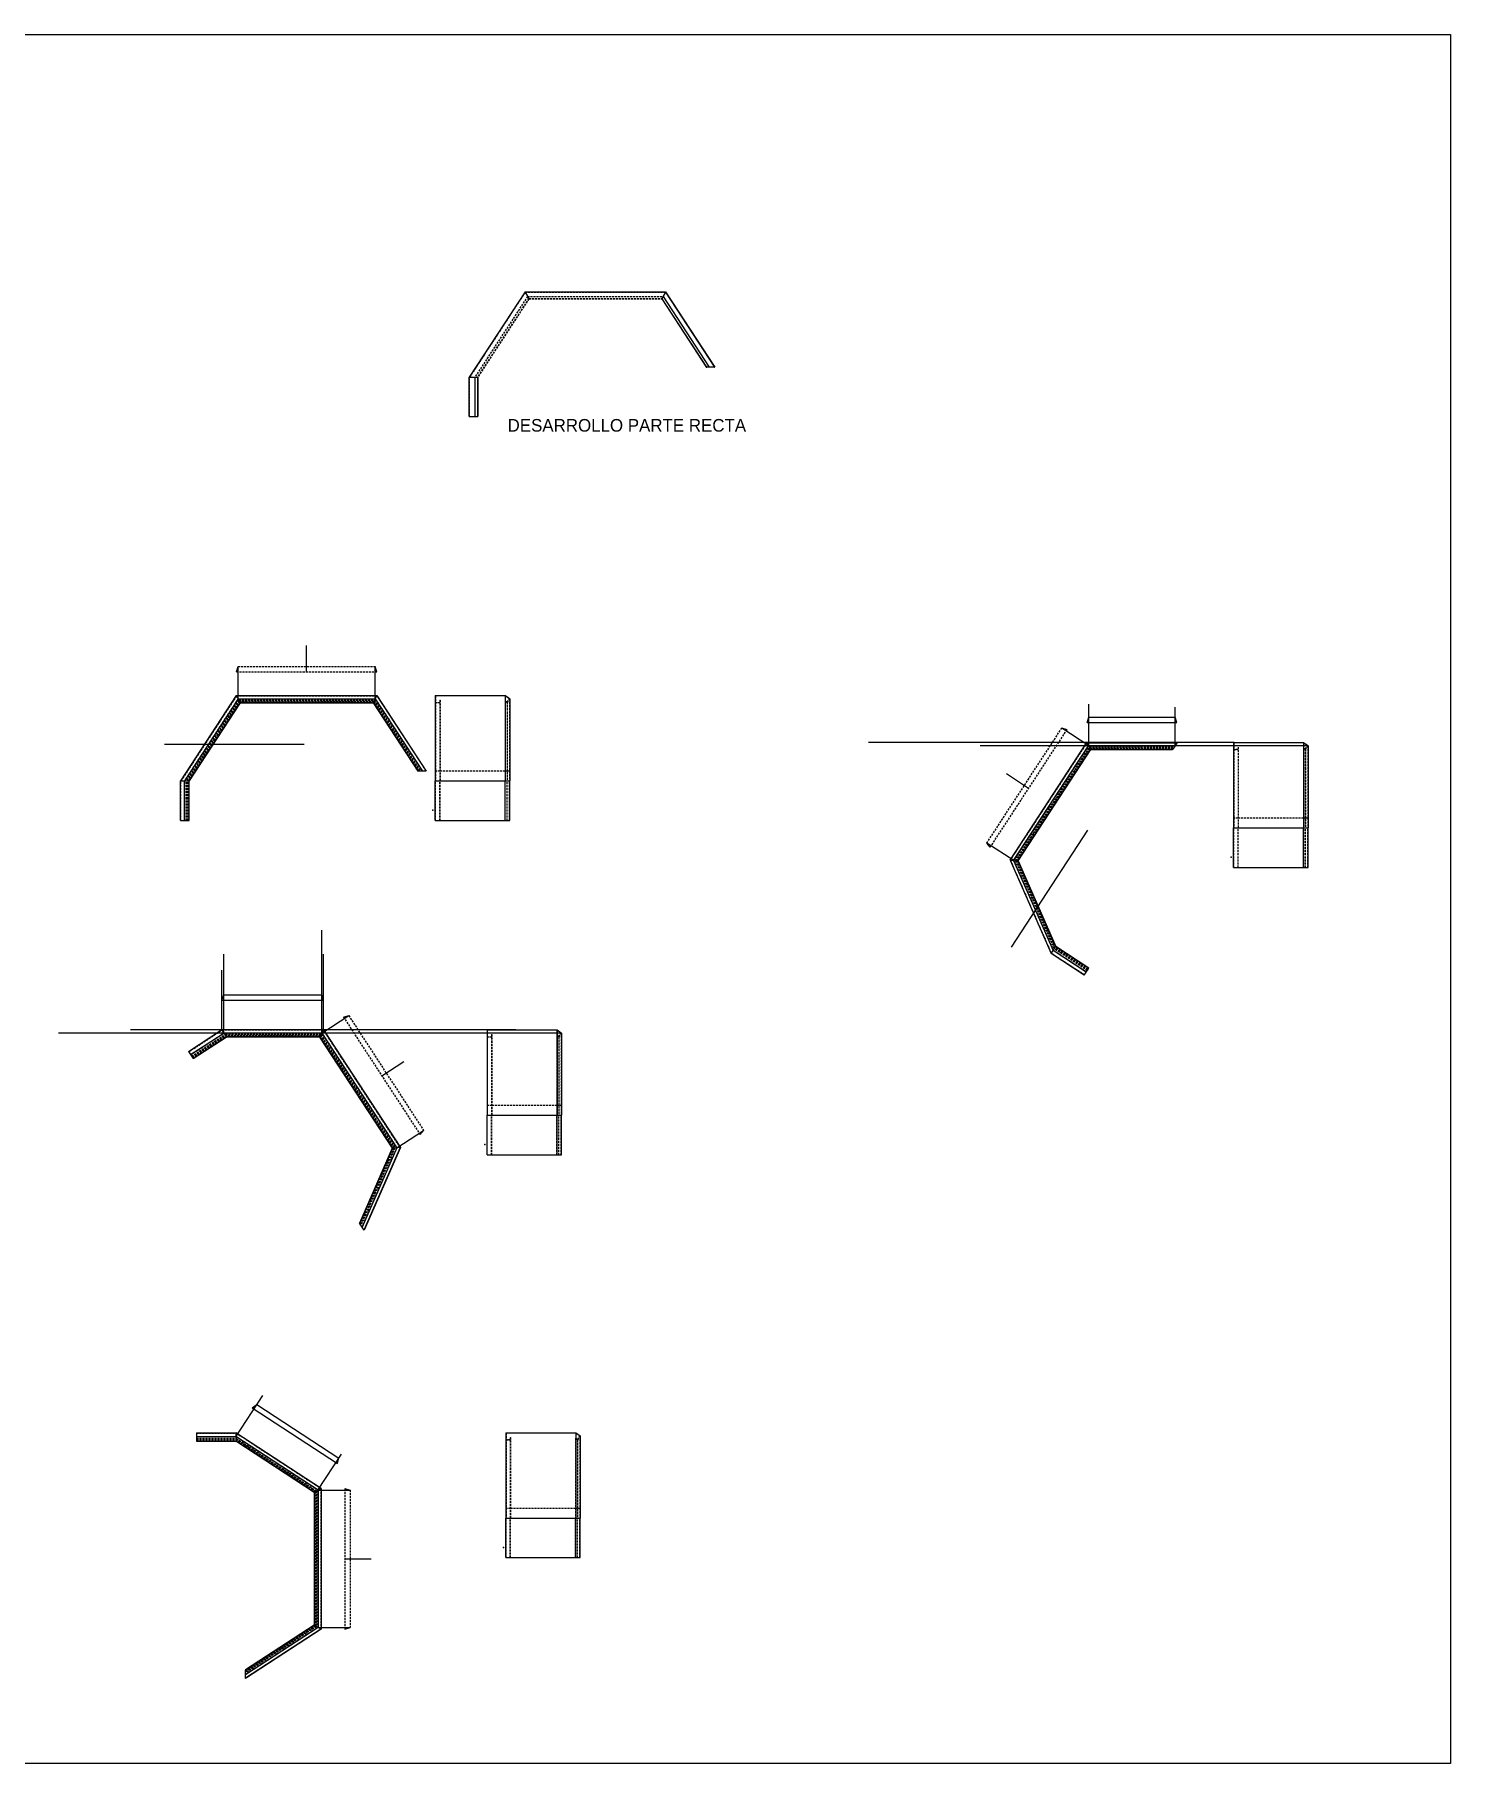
# Model space of a CAD drawing. Extents: x -3691 to 13028, y -15755 to 4299.
# Drawn here: x 2505 to 11468, y -15755 to -4813 of the extents above; entities that cross this region are included whole.
import ezdxf

# ---------------------------------------------------------------- set-up
doc = ezdxf.new("R2010")
doc.units = 0
doc.header["$PDSIZE"] = -1
doc.linetypes.add('HIDDEN', pattern=[1.905, 1.27, -0.635])
doc.layers.get('0').update_dxf_attribs({"linetype": 'CONTINUOUS'})
doc.layers.add('FORMATO', color=7, linetype='CONTINUOUS')

msp = doc.modelspace()

# ---------------------------------------------------------------- linework, layer by layer
at = {"color": 7, "linetype": 'Continuous', "ltscale": 10}
for p, q in [((5610.127455, -6441.212288), (5257.53922, -6981.212288)), ((5610.127455, -6441.212288), (6500.127455, -6441.212288)), ((6499.315429, -6442.712288), (6810.489762, -6919.285589)), ((6500.127455, -6441.212288), (6811.745736, -6918.465512)), ((6475.766691, -6486.212288), (6759.073544, -6920.105667)), ((6477.022665, -6485.39221), (6759.794056, -6918.465512)), ((6483.886945, -6471.212288), (6776.452454, -6919.285589)), ((5257.53922, -7231.212288), (5257.53922, -6981.212288)), ((6810.489762, -6919.285589), (6754.116836, -6919.285589)), ((3782.645805, -8996.970265), (3430.05757, -9536.970265)), ((3793.490526, -9017.002988), (3453.982481, -9536.970265)), ((3806.807744, -9041.602988), (3483.362052, -9536.970265)), ((3807.00657, -9041.970265), (3483.800687, -9536.970265)), ((3782.645805, -8996.970265), (3793.490526, -9017.002988)), ((3782.645805, -8996.970265), (4672.645805, -8996.970265)), ((3793.490526, -9017.002988), (3806.807744, -9041.602988)), ((3793.490526, -9017.002988), (4661.801084, -9017.002988)), ((3806.807744, -9041.602988), (4648.483866, -9041.602988)), ((3807.00657, -9041.970265), (4648.285041, -9041.970265)), ((4648.285041, -9041.970265), (4931.056432, -9475.043566)), ((4661.801084, -9017.002988), (4648.483866, -9041.602988)), ((4648.483866, -9041.602988), (4931.495067, -9475.043566)), ((4672.645805, -8996.970265), (4661.801084, -9017.002988)), ((4661.801084, -9017.002988), (4960.874638, -9475.043566)), ((4671.689829, -8998.249799), (4983.843572, -9476.3231)), ((4672.645805, -8996.970265), (4984.799549, -9475.043566)), ((5042.238627, -8996.970265), (5485.238627, -8996.970265)), ((5042.238627, -8996.970265), (5042.238627, -9536.970265)), ((5485.238627, -8996.970265), (5485.238627, -9536.970265)), ((5485.238627, -8996.970265), (5513.938627, -9017.002988)), ((5513.938627, -9017.002988), (5513.938627, -9536.970265)), ((9168.187449, -9166.303124), (9737.354891, -9166.303124)), ((9178.421232, -9133.274852), (9725.011574, -9133.274852)), ((8680.796017, -10039.420715), (9167.375423, -9294.209012)), ((9167.375423, -9294.209012), (9178.220144, -9314.241735)), ((9167.375423, -9294.209012), (9738.334302, -9294.209012)), ((9167.924148, -9295.709012), (9738.883027, -9295.709012)), ((9738.334302, -9294.209012), (9725.254112, -9314.241735)), ((10095.438639, -9294.209012), (10538.438639, -9294.209012)), ((10095.438639, -9294.209012), (10095.438639, -9834.209012)), ((10538.438639, -9294.209012), (10538.438639, -9834.209012)), ((10538.438639, -9294.209012), (10567.138639, -9314.241735)), ((8703.498757, -10041.29251), (9178.220144, -9314.241735)), ((8731.377511, -10043.591057), (9191.537362, -9338.841735)), ((8731.79374, -10043.625374), (9191.736188, -9339.209012)), ((9178.220144, -9314.241735), (9191.537362, -9338.841735)), ((9178.220144, -9314.241735), (9725.254112, -9314.241735)), ((9191.537362, -9338.841735), (9709.19176, -9338.841735)), ((9191.736188, -9339.209012), (9708.951949, -9339.209012)), ((9708.951949, -9339.209012), (9709.19176, -9338.841735)), ((9725.254112, -9314.241735), (9709.19176, -9338.841735)), ((10567.138639, -9314.241735), (10567.138639, -9834.209012)), ((4931.056432, -9475.043566), (4931.495067, -9475.043566)), ((4960.874638, -9475.043566), (4931.495067, -9475.043566)), ((4984.799549, -9475.043566), (4960.874638, -9475.043566)), ((3430.05757, -9786.970265), (3430.05757, -9536.970265)), ((3430.05757, -9536.970265), (3453.982481, -9536.970265)), ((3453.982481, -9786.970265), (3453.982481, -9536.970265)), ((3453.982481, -9536.970265), (3483.362052, -9536.970265)), ((3483.362052, -9786.970265), (3483.362052, -9536.970265)), ((3483.800687, -9786.970265), (3483.800687, -9536.970265)), ((5042.238627, -9536.970265), (5485.238627, -9536.970265)), ((5042.238627, -9786.970265), (5042.238627, -9536.970265)), ((5485.238627, -9786.970265), (5485.238627, -9536.970265)), ((5485.238627, -9536.970265), (5513.938627, -9536.970265)), ((5513.938627, -9786.970265), (5513.938627, -9536.970265)), ((3430.05757, -9786.970265), (3453.982481, -9786.970265)), ((3453.982481, -9786.970265), (3483.362052, -9786.970265)), ((3483.362052, -9786.970265), (3483.800687, -9786.970265)), ((5042.238627, -9786.970265), (5485.238627, -9786.970265)), ((5485.238627, -9786.970265), (5513.938627, -9786.970265)), ((10095.438639, -9834.209012), (10538.438639, -9834.209012)), ((10095.438639, -10084.209012), (10095.438639, -9834.209012)), ((10538.438639, -10084.209012), (10538.438639, -9834.209012)), ((10538.438639, -9834.209012), (10567.138639, -9834.209012)), ((10567.138639, -10084.209012), (10567.138639, -9834.209012)), ((8680.796017, -10039.420715), (8940.180451, -10629.876623)), ((8680.796017, -10039.420715), (8703.498757, -10041.29251)), ((8703.498757, -10041.29251), (8953.26064, -10609.8439)), ((8703.498757, -10041.29251), (8731.377511, -10043.591057)), ((8731.377511, -10043.591057), (8969.322993, -10585.2439)), ((8731.79374, -10043.625374), (8969.562803, -10584.876623)), ((10095.438639, -10084.209012), (10538.438639, -10084.209012)), ((10538.438639, -10084.209012), (10567.138639, -10084.209012)), ((8940.180451, -10629.876623), (8953.26064, -10609.8439)), ((8953.26064, -10609.8439), (8969.322993, -10585.2439)), ((9162.58977, -10746.523508), (8953.26064, -10609.8439)), ((9178.652123, -10721.923508), (8969.322993, -10585.2439)), ((9178.891933, -10721.556231), (8969.562803, -10584.876623)), ((9149.50958, -10766.556231), (8940.180451, -10629.876623)), ((9162.58977, -10746.523508), (9178.652123, -10721.923508)), ((9178.652123, -10721.923508), (9178.891933, -10721.556231)), ((9149.50958, -10766.556231), (9162.58977, -10746.523508)), ((3480.224355, -11249.554473), (3689.553485, -11112.874864)), ((3493.304545, -11269.587196), (3702.633675, -11132.907588)), ((3509.366898, -11294.187196), (3718.696028, -11157.507588)), ((3509.606708, -11294.554473), (3718.935838, -11157.874864)), ((3689.553485, -11112.874864), (3702.633675, -11132.907588)), ((4334.470894, -11112.874864), (3689.553485, -11112.874864)), ((3702.633675, -11132.907588), (3718.696028, -11157.507588)), ((4323.626173, -11132.907588), (3702.633675, -11132.907588)), ((4310.308955, -11157.507588), (3718.696028, -11157.507588)), ((4310.110129, -11157.874864), (3718.935838, -11157.874864)), ((4310.110129, -11157.874864), (4770.052577, -11862.291226)), ((4323.626173, -11132.907588), (4310.308955, -11157.507588)), ((4310.308955, -11157.507588), (4770.468806, -11862.256909)), ((4334.470894, -11112.874864), (4323.626173, -11132.907588)), ((4323.626173, -11132.907588), (4798.347561, -11859.958362)), ((4334.470894, -11112.874864), (4821.0503, -11858.086567)), ((5369.644347, -11112.874864), (5812.644347, -11112.874864)), ((5369.644347, -11112.874864), (5369.644347, -11652.874864)), ((5812.644347, -11112.874864), (5812.644347, -11652.874864)), ((5812.644347, -11112.874864), (5841.344347, -11132.907588)), ((5841.344347, -11132.907588), (5841.344347, -11652.874864)), ((3480.224355, -11249.554473), (3493.304545, -11269.587196)), ((3493.304545, -11269.587196), (3509.366898, -11294.187196)), ((3509.366898, -11294.187196), (3509.606708, -11294.554473)), ((5369.644347, -11652.874864), (5812.644347, -11652.874864)), ((5369.644347, -11902.874864), (5369.644347, -11652.874864)), ((5812.644347, -11902.874864), (5812.644347, -11652.874864)), ((5812.644347, -11652.874864), (5841.344347, -11652.874864)), ((5841.344347, -11902.874864), (5841.344347, -11652.874864)), ((4770.052577, -11862.291226), (4562.02948, -12335.82954)), ((4770.468806, -11862.256909), (4562.26929, -12336.196817)), ((4798.347561, -11859.958362), (4578.331643, -12360.796817)), ((4819.456275, -11857.985657), (4589.817807, -12380.72863)), ((4821.0503, -11858.086567), (4591.411833, -12380.82954)), ((4798.347561, -11859.958362), (4770.468806, -11862.256909)), ((4821.0503, -11858.086567), (4798.347561, -11859.958362)), ((5369.644347, -11902.874864), (5812.644347, -11902.874864)), ((5812.644347, -11902.874864), (5841.344347, -11902.874864)), ((4562.02948, -12335.82954), (4562.26929, -12336.196817)), ((4578.331643, -12360.796817), (4562.26929, -12336.196817)), ((4591.411833, -12380.82954), (4578.331643, -12360.796817)), ((3529.752211, -13663.007884), (3529.752211, -13686.932795)), ((3529.752211, -13663.007884), (3779.752211, -13663.007884)), ((3779.752211, -13663.007884), (3779.752211, -13686.932795)), ((4319.752211, -14015.596119), (3779.752211, -13663.007884)), ((5488.49422, -13663.007884), (5931.49422, -13663.007884)), ((5488.49422, -13663.007884), (5488.49422, -14203.007884)), ((5931.49422, -13663.007884), (5931.49422, -14203.007884)), ((5931.49422, -13663.007884), (5960.19422, -13683.040607)), ((3529.752211, -13686.932795), (3779.752211, -13686.932795)), ((3529.752211, -13686.932795), (3529.752211, -13716.312366)), ((3529.752211, -13716.312366), (3779.752211, -13716.312366)), ((3529.752211, -13716.312366), (3529.752211, -13716.751002)), ((3529.752211, -13716.751002), (3779.752211, -13716.751002)), ((3779.752211, -13686.932795), (3779.752211, -13716.312366)), ((4299.719488, -14026.440841), (3779.752211, -13686.932795)), ((4275.119488, -14039.758058), (3779.752211, -13716.312366)), ((4274.752211, -14039.956884), (3779.752211, -13716.751002)), ((5960.19422, -13683.040607), (5960.19422, -14203.007884)), ((4274.752211, -14039.956884), (4274.752211, -14881.235355)), ((4299.719488, -14026.440841), (4275.119488, -14039.758058)), ((4275.119488, -14039.758058), (4275.119488, -14881.43418)), ((4319.752211, -14015.596119), (4299.719488, -14026.440841)), ((4299.719488, -14026.440841), (4299.719488, -14894.751398)), ((4319.752211, -14015.596119), (4319.752211, -14905.596119)), ((5488.49422, -14203.007884), (5931.49422, -14203.007884)), ((5488.49422, -14453.007884), (5488.49422, -14203.007884)), ((5931.49422, -14453.007884), (5931.49422, -14203.007884)), ((5931.49422, -14203.007884), (5960.19422, -14203.007884)), ((5960.19422, -14453.007884), (5960.19422, -14203.007884)), ((5488.49422, -14453.007884), (5931.49422, -14453.007884)), ((5931.49422, -14453.007884), (5960.19422, -14453.007884)), ((4318.472677, -14904.640143), (3840.399376, -15216.793887)), ((4274.752211, -14881.235355), (3841.67891, -15164.006746)), ((4275.119488, -14881.43418), (3841.67891, -15164.445382)), ((4299.719488, -14894.751398), (3841.67891, -15193.824952)), ((4319.752211, -14905.596119), (3841.67891, -15217.749863)), ((4299.719488, -14894.751398), (4275.119488, -14881.43418)), ((4319.752211, -14905.596119), (4299.719488, -14894.751398)), ((3841.67891, -15164.006746), (3841.67891, -15164.445382)), ((3841.67891, -15193.824952), (3841.67891, -15164.445382)), ((3841.67891, -15217.749863), (3841.67891, -15193.824952))]:
    msp.add_line(p, q, dxfattribs=at)
at = {"color": 7, "linetype": 'HIDDEN', "ltscale": 10}
for p, q in [((5610.93948, -6442.712288), (5259.330657, -6981.212288)), ((5610.93948, -6442.712288), (6499.315429, -6442.712288)), ((5705.627455, -6441.212288), (5705.627455, -6442.712288)), ((5714.627455, -6442.712288), (5714.627455, -6441.212288)), ((5739.098576, -6441.212288), (5739.098576, -6442.712288)), ((5819.098576, -6442.712288), (5819.098576, -6441.212288)), ((6050.627455, -6441.212288), (6050.627455, -6442.712288)), ((6059.627455, -6442.712288), (6059.627455, -6441.212288)), ((6395.627455, -6441.212288), (6395.627455, -6442.712288)), ((6404.627455, -6442.712288), (6404.627455, -6441.212288)), ((5626.367965, -6471.212288), (5293.367965, -6981.212288)), ((5633.232245, -6485.39221), (5310.026362, -6980.39221)), ((5634.488219, -6486.212288), (5311.282337, -6981.212288)), ((5626.367965, -6471.212288), (6483.886945, -6471.212288)), ((5634.488219, -6484.712288), (6475.766691, -6484.712288)), ((5634.488219, -6486.212288), (6475.766691, -6486.212288)), ((5318.079911, -6891.235953), (5316.823936, -6890.415875)), ((5318.080171, -6891.235554), (5316.824197, -6890.415476)), ((5366.842806, -6813.810399), (5368.098781, -6814.630477)), ((5372.745887, -6807.513286), (5371.489913, -6806.693209)), ((6738.746756, -6806.665271), (6737.490781, -6807.485349)), ((6742.137367, -6814.601742), (6743.393342, -6813.781664)), ((6793.412472, -6890.387539), (6792.156497, -6891.207616)), ((6792.156497, -6891.207616), (6796.803083, -6898.324009)), ((5259.330657, -7231.212288), (5259.330657, -6981.212288)), ((5312.17709, -6897.532667), (5313.433065, -6898.352744)), ((5312.17735, -6897.532268), (5313.433325, -6898.352346)), ((6796.803083, -6898.324009), (6798.059058, -6897.503932)), ((3783.457831, -8846.910312), (4671.83378, -8846.910312)), ((3793.691614, -8813.882041), (4661.599997, -8813.882041)), ((3783.457831, -8998.470265), (3431.849007, -9536.970265)), ((3793.691614, -9017.374442), (3454.426106, -9536.970265)), ((3798.886315, -9026.970265), (3465.886315, -9536.970265)), ((3801.494146, -9031.787535), (3471.63954, -9536.970265)), ((3802.160007, -9033.017535), (3473.108518, -9536.970265)), ((3805.67711, -9039.514442), (3480.86772, -9536.970265)), ((3806.194544, -9040.470265), (3482.00925, -9536.970265)), ((3783.457831, -8998.470265), (4671.83378, -8998.470265)), ((3793.691614, -9017.374442), (4661.599997, -9017.374442)), ((3798.886315, -9026.970265), (4656.405296, -9026.970265)), ((3801.494146, -9031.787535), (4653.797465, -9031.787535)), ((3802.160007, -9033.017535), (4653.131604, -9033.017535)), ((3805.67711, -9039.514442), (4649.614501, -9039.514442)), ((3806.194544, -9040.470265), (4649.097066, -9040.470265)), ((3878.145805, -8996.970265), (3878.145805, -8998.470265)), ((3887.145805, -8998.470265), (3887.145805, -8996.970265)), ((3911.616926, -8996.970265), (3911.616926, -8998.470265)), ((3991.616926, -8998.470265), (3991.616926, -8996.970265)), ((4223.145805, -8996.970265), (4223.145805, -8998.470265)), ((4232.145805, -8998.470265), (4232.145805, -8996.970265)), ((4568.145805, -8996.970265), (4568.145805, -8998.470265)), ((4577.145805, -8998.470265), (4577.145805, -8996.970265)), ((4649.097066, -9040.470265), (4932.847869, -9475.043566)), ((4649.614501, -9039.514442), (4933.989399, -9475.043566)), ((4653.131604, -9033.017535), (4941.748601, -9475.043566)), ((4653.797465, -9031.787535), (4943.217579, -9475.043566)), ((4656.405296, -9026.970265), (4948.970804, -9475.043566)), ((4661.599997, -9017.374442), (4960.431013, -9475.043566)), ((5072.238627, -9041.970265), (5042.238627, -9041.970265)), ((5043.738627, -8998.470265), (5043.738627, -9536.970265)), ((5484.766899, -8998.470265), (5043.738627, -8998.470265)), ((5043.738627, -9040.470265), (5070.738627, -9040.470265)), ((5070.738627, -9026.970265), (5070.738627, -9536.970265)), ((5070.738627, -9026.970265), (5072.238627, -9026.970265)), ((5072.238627, -9026.970265), (5072.238627, -9536.970265)), ((5097.738627, -8996.970265), (5097.738627, -8998.470265)), ((5106.738627, -8998.470265), (5106.738627, -8996.970265)), ((5297.438627, -8996.970265), (5297.438627, -8998.470265)), ((5377.438627, -8998.470265), (5377.438627, -8996.970265)), ((5397.738627, -8996.970265), (5397.738627, -8998.470265)), ((5406.738627, -8998.470265), (5406.738627, -8996.970265)), ((5484.467722, -9033.017535), (5485.326267, -9031.787535)), ((5484.467722, -9033.017535), (5484.467722, -9536.970265)), ((5496.767722, -9041.602988), (5484.467722, -9033.017535)), ((5484.766899, -8998.470265), (5484.766899, -9536.970265)), ((5511.850082, -9017.374442), (5484.766899, -8998.470265)), ((5485.326267, -9031.787535), (5485.326267, -9536.970265)), ((5485.326267, -9031.787535), (5496.396267, -9039.514442)), ((5496.396267, -9039.514442), (5511.850082, -9017.374442)), ((5496.396267, -9039.514442), (5496.396267, -9536.970265)), ((5513.938627, -9017.002988), (5496.767722, -9041.602988)), ((5496.767722, -9041.602988), (5496.767722, -9536.970265)), ((5511.850082, -9017.374442), (5511.850082, -9536.970265)), ((8533.53217, -9930.07417), (9008.033682, -9203.360143)), ((8555.59229, -9956.700251), (9041.283797, -9212.848393)), ((8682.495942, -10039.56087), (9168.187449, -9295.709012)), ((9603.832814, -9294.209012), (9603.832814, -9295.709012)), ((9612.331861, -9295.709012), (9612.331861, -9294.209012)), ((9703.821606, -9294.209012), (9703.821606, -9295.709012)), ((9703.821606, -9295.709012), (9712.320654, -9295.709012)), ((9712.320654, -9295.709012), (9712.320654, -9294.209012)), ((10096.938639, -9295.709012), (10096.938639, -9834.209012)), ((10537.966911, -9295.709012), (10096.938639, -9295.709012)), ((10150.938639, -9294.209012), (10150.938639, -9295.709012)), ((10159.938639, -9295.709012), (10159.938639, -9294.209012)), ((10350.638639, -9294.209012), (10350.638639, -9295.709012)), ((10430.638639, -9295.709012), (10430.638639, -9294.209012)), ((10450.938639, -9294.209012), (10450.938639, -9295.709012)), ((10459.938639, -9295.709012), (10459.938639, -9294.209012)), ((10537.966911, -9295.709012), (10537.966911, -9834.209012)), ((10565.050094, -9314.61319), (10537.966911, -9295.709012)), ((3539.361156, -9369.568376), (3540.617131, -9370.388453)), ((3545.264238, -9363.271263), (3544.008263, -9362.451185)), ((4911.265106, -9362.423248), (4910.009131, -9363.243325)), ((4914.655717, -9370.359718), (4915.911692, -9369.539641)), ((8703.91972, -10041.327217), (9178.421232, -9314.61319)), ((8714.794499, -10042.223821), (9183.615933, -9324.209012)), ((8720.253828, -10042.673931), (9186.223764, -9329.026283)), ((8721.647766, -10042.788859), (9186.889625, -9330.256283)), ((8729.010599, -10043.39591), (9190.406728, -9336.75319)), ((8730.093816, -10043.485219), (9190.924162, -9337.709012)), ((9110.243347, -9381.708588), (9111.499322, -9382.528666)), ((9116.419788, -9374.992817), (9115.163813, -9374.17274)), ((9178.421232, -9314.61319), (9725.011574, -9314.61319)), ((9183.615933, -9324.209012), (9718.746067, -9324.209012)), ((9186.223764, -9329.026283), (9715.600673, -9329.026283)), ((9186.889625, -9330.256283), (9714.797555, -9330.256283)), ((9190.406728, -9336.75319), (9710.555457, -9336.75319)), ((9190.924162, -9337.709012), (9709.931361, -9337.709012)), ((10125.438639, -9339.209012), (10095.438639, -9339.209012)), ((10096.938639, -9337.709012), (10123.938639, -9337.709012)), ((10123.938639, -9324.209012), (10123.938639, -9834.209012)), ((10123.938639, -9324.209012), (10125.438639, -9324.209012)), ((10125.438639, -9324.209012), (10125.438639, -9834.209012)), ((10537.667734, -9330.256283), (10538.526279, -9329.026283)), ((10537.667734, -9330.256283), (10537.667734, -9834.209012)), ((10549.967734, -9338.841735), (10537.667734, -9330.256283)), ((10538.526279, -9329.026283), (10538.526279, -9834.209012)), ((10538.526279, -9329.026283), (10549.596279, -9336.75319)), ((10549.596279, -9336.75319), (10565.050094, -9314.61319)), ((10549.596279, -9336.75319), (10549.596279, -9834.209012)), ((10567.138639, -9314.241735), (10549.967734, -9338.841735)), ((10549.967734, -9338.841735), (10549.967734, -9834.209012)), ((10565.050094, -9314.61319), (10565.050094, -9834.209012)), ((3484.69544, -9453.290643), (3485.951415, -9454.110721)), ((3484.695701, -9453.290245), (3485.951675, -9454.110322)), ((3490.598261, -9446.993929), (3489.342286, -9446.173852)), ((3490.598522, -9446.993531), (3489.342547, -9446.173453)), ((4965.930822, -9446.145515), (4964.674847, -9446.965593)), ((4964.674847, -9446.965593), (4969.321433, -9454.081986)), ((4969.321433, -9454.081986), (4970.577408, -9453.261908)), ((5072.238627, -9475.043566), (5042.238627, -9475.043566)), ((5484.467722, -9475.043566), (5072.238627, -9475.043566)), ((5496.767722, -9475.043566), (5484.467722, -9475.043566)), ((5513.938627, -9475.043566), (5496.767722, -9475.043566)), ((3431.849007, -9786.970265), (3431.849007, -9536.970265)), ((3454.426106, -9786.970265), (3454.426106, -9536.970265)), ((3465.886315, -9786.970265), (3465.886315, -9536.970265)), ((3471.63954, -9786.970265), (3471.63954, -9536.970265)), ((3473.108518, -9786.970265), (3473.108518, -9536.970265)), ((3480.86772, -9786.970265), (3480.86772, -9536.970265)), ((3482.00925, -9786.970265), (3482.00925, -9536.970265)), ((5043.738627, -9786.970265), (5043.738627, -9536.970265)), ((5070.738627, -9786.970265), (5070.738627, -9536.970265)), ((5072.238627, -9786.970265), (5072.238627, -9536.970265)), ((5484.467722, -9786.970265), (5484.467722, -9536.970265)), ((5484.766899, -9786.970265), (5484.766899, -9536.970265)), ((5485.326267, -9786.970265), (5485.326267, -9536.970265)), ((5496.396267, -9786.970265), (5496.396267, -9536.970265)), ((5496.767722, -9786.970265), (5496.767722, -9536.970265)), ((5511.850082, -9786.970265), (5511.850082, -9536.970265)), ((8921.625487, -9670.582788), (8922.881462, -9671.402865)), ((8927.801928, -9663.867017), (8926.545953, -9663.046939)), ((10125.438639, -9772.282314), (10095.438639, -9772.282314)), ((10096.938639, -10084.209012), (10096.938639, -9834.209012)), ((10123.938639, -10084.209012), (10123.938639, -9834.209012)), ((10537.667734, -9772.282314), (10125.438639, -9772.282314)), ((10125.438639, -10084.209012), (10125.438639, -9834.209012)), ((10549.967734, -9772.282314), (10537.667734, -9772.282314)), ((10537.667734, -10084.209012), (10537.667734, -9834.209012)), ((10537.966911, -10084.209012), (10537.966911, -9834.209012)), ((10538.526279, -10084.209012), (10538.526279, -9834.209012)), ((10549.596279, -10084.209012), (10549.596279, -9834.209012)), ((10567.138639, -9772.282314), (10549.967734, -9772.282314)), ((10549.967734, -10084.209012), (10549.967734, -9834.209012)), ((10565.050094, -10084.209012), (10565.050094, -9834.209012)), ((8739.184069, -9952.741216), (8737.928094, -9951.921138)), ((8751.306907, -9931.431065), (8752.562881, -9932.251143)), ((8796.300356, -9865.265821), (8795.044381, -9864.445743)), ((8682.495942, -10039.56087), (8941.159862, -10628.376623)), ((8703.91972, -10041.327217), (8953.503178, -10609.472445)), ((8714.794499, -10042.223821), (8959.768686, -10599.876623)), ((8720.253828, -10042.673931), (8962.91408, -10595.059353)), ((8721.647766, -10042.788859), (8963.717198, -10593.829353)), ((8729.010599, -10043.39591), (8967.959296, -10587.332445)), ((8730.093816, -10043.485219), (8968.583392, -10586.376623)), ((8733.007628, -9959.456987), (8734.263603, -9960.277065)), ((8857.725016, -10438.447731), (8856.351687, -10439.051028)), ((8859.770369, -10446.833226), (8861.143698, -10446.229929)), ((8897.940299, -10529.992745), (8896.56697, -10530.596042)), ((8897.940491, -10529.993181), (8896.567162, -10530.596478)), ((8899.985461, -10538.377804), (8901.35879, -10537.774507)), ((8899.985652, -10538.37824), (8901.358981, -10537.774943)), ((9162.832308, -10746.152053), (8953.503178, -10609.472445)), ((9169.097816, -10736.556231), (8959.768686, -10599.876623)), ((9172.24321, -10731.738961), (8962.91408, -10595.059353)), ((9173.046328, -10730.508961), (8963.717198, -10593.829353)), ((9177.288426, -10724.012053), (8967.959296, -10587.332445)), ((9177.912522, -10723.056231), (8968.583392, -10586.376623)), ((9150.488992, -10765.056231), (8941.159862, -10628.376623)), ((4460.56252, -11031.514245), (4946.254027, -11775.366103)), ((4493.812635, -11022.025995), (4968.314147, -11748.740022)), ((3481.203767, -11251.054473), (3690.532897, -11114.374864)), ((3493.547083, -11269.958651), (3702.876213, -11133.279042)), ((3499.812591, -11279.554473), (3709.141721, -11142.874864)), ((3502.957985, -11284.371743), (3712.287115, -11147.692135)), ((3503.761103, -11285.601743), (3713.090233, -11148.922135)), ((3508.003201, -11292.098651), (3717.332331, -11155.419042)), ((3508.627297, -11293.054473), (3717.956427, -11156.374864)), ((4333.658868, -11114.374864), (3690.532897, -11114.374864)), ((4323.425086, -11133.279042), (3702.876213, -11133.279042)), ((4318.230384, -11142.874864), (3709.141721, -11142.874864)), ((4315.622553, -11147.692135), (3712.287115, -11147.692135)), ((4314.956692, -11148.922135), (3713.090233, -11148.922135)), ((4311.439589, -11155.419042), (3717.332331, -11155.419042)), ((4310.922155, -11156.374864), (3717.956427, -11156.374864)), ((3789.491345, -11112.874864), (3789.491345, -11114.374864)), ((3789.491822, -11112.874864), (3789.491822, -11114.374864)), ((3797.990869, -11114.374864), (3797.990869, -11112.874864)), ((3797.991345, -11114.374864), (3797.991345, -11112.874864)), ((3889.480138, -11112.874864), (3889.480138, -11114.374864)), ((3897.980138, -11114.374864), (3897.980138, -11112.874864)), ((4310.922155, -11156.374864), (4771.752501, -11862.151071)), ((4311.439589, -11155.419042), (4772.835718, -11862.061762)), ((4314.956692, -11148.922135), (4780.198551, -11861.454711)), ((4315.622553, -11147.692135), (4781.592489, -11861.339784)), ((4318.230384, -11142.874864), (4787.051818, -11860.889673)), ((4323.425086, -11133.279042), (4797.926597, -11859.99307)), ((4333.658868, -11114.374864), (4819.350376, -11858.226722)), ((5399.644347, -11157.874864), (5369.644347, -11157.874864)), ((5371.144347, -11114.374864), (5371.144347, -11652.874864)), ((5812.172619, -11114.374864), (5371.144347, -11114.374864)), ((5371.144347, -11156.374864), (5398.144347, -11156.374864)), ((5398.144347, -11142.874864), (5398.144347, -11652.874864)), ((5398.144347, -11142.874864), (5399.644347, -11142.874864)), ((5399.644347, -11142.874864), (5399.644347, -11652.874864)), ((5425.144347, -11112.874864), (5425.144347, -11114.374864)), ((5434.144347, -11114.374864), (5434.144347, -11112.874864)), ((5624.844347, -11112.874864), (5624.844347, -11114.374864)), ((5704.844347, -11114.374864), (5704.844347, -11112.874864)), ((5725.144347, -11112.874864), (5725.144347, -11114.374864)), ((5734.144347, -11114.374864), (5734.144347, -11112.874864)), ((5811.873442, -11148.922135), (5812.731987, -11147.692135)), ((5811.873442, -11148.922135), (5811.873442, -11652.874864)), ((5824.173442, -11157.507588), (5811.873442, -11148.922135)), ((5812.172619, -11114.374864), (5812.172619, -11652.874864)), ((5839.255802, -11133.279042), (5812.172619, -11114.374864)), ((5812.731987, -11147.692135), (5812.731987, -11652.874864)), ((5812.731987, -11147.692135), (5823.801987, -11155.419042)), ((5823.801987, -11155.419042), (5839.255802, -11133.279042)), ((5823.801987, -11155.419042), (5823.801987, -11652.874864)), ((5841.344347, -11132.907588), (5824.173442, -11157.507588)), ((5824.173442, -11157.507588), (5824.173442, -11652.874864)), ((5839.255802, -11133.279042), (5839.255802, -11652.874864)), ((4386.682504, -11192.838592), (4385.426529, -11193.65867)), ((4390.346995, -11201.194518), (4391.60297, -11200.374441)), ((4404.981783, -11220.864514), (4403.725808, -11221.684592)), ((4447.463283, -11288.669914), (4448.719258, -11287.849836)), ((4575.300364, -11481.712791), (4574.044389, -11482.532869)), ((4578.964855, -11490.068718), (4580.22083, -11489.24864)), ((5399.644347, -11590.948166), (5369.644347, -11590.948166)), ((5811.873442, -11590.948166), (5399.644347, -11590.948166)), ((5824.173442, -11590.948166), (5811.873442, -11590.948166)), ((5841.344347, -11590.948166), (5824.173442, -11590.948166)), ((5371.144347, -11902.874864), (5371.144347, -11652.874864)), ((5398.144347, -11902.874864), (5398.144347, -11652.874864)), ((5399.644347, -11902.874864), (5399.644347, -11652.874864)), ((5811.873442, -11902.874864), (5811.873442, -11652.874864)), ((5812.172619, -11902.874864), (5812.172619, -11652.874864)), ((5812.731987, -11902.874864), (5812.731987, -11652.874864)), ((5823.801987, -11902.874864), (5823.801987, -11652.874864)), ((5824.173442, -11902.874864), (5824.173442, -11652.874864)), ((5839.255802, -11902.874864), (5839.255802, -11652.874864)), ((4763.918223, -11770.586991), (4762.662249, -11771.407068)), ((4767.582715, -11778.942917), (4768.838689, -11778.122839)), ((4771.752501, -11862.151071), (4563.008891, -12337.32954)), ((4772.835718, -11862.061762), (4563.632987, -12338.285362)), ((4780.198551, -11861.454711), (4567.875085, -12344.78227)), ((4781.592489, -11861.339784), (4568.678203, -12346.01227)), ((4787.051818, -11860.889673), (4571.823597, -12350.82954)), ((4797.926597, -11859.99307), (4578.089105, -12360.425362)), ((4603.919438, -12348.628049), (4600.501139, -12356.409376)), ((4600.501139, -12356.409376), (4601.874468, -12357.012672)), ((4605.292767, -12349.231346), (4603.919438, -12348.628049)), ((4640.716422, -12264.864362), (4642.089751, -12265.467658)), ((4645.50805, -12257.686332), (4644.134721, -12257.083035)), ((3529.752211, -13664.799321), (3779.752211, -13664.799321)), ((4318.252211, -14016.408145), (3779.752211, -13664.799321)), ((5489.99422, -13664.507884), (5489.99422, -14203.007884)), ((5931.022492, -13664.507884), (5489.99422, -13664.507884)), ((5543.99422, -13663.007884), (5543.99422, -13664.507884)), ((5552.99422, -13664.507884), (5552.99422, -13663.007884)), ((5743.69422, -13663.007884), (5743.69422, -13664.507884)), ((5823.69422, -13664.507884), (5823.69422, -13663.007884)), ((5843.99422, -13663.007884), (5843.99422, -13664.507884)), ((5852.99422, -13664.507884), (5852.99422, -13663.007884)), ((5931.022492, -13664.507884), (5931.022492, -14203.007884)), ((5958.105675, -13683.412062), (5931.022492, -13664.507884)), ((3529.752211, -13687.37642), (3779.752211, -13687.37642)), ((3529.752211, -13698.836629), (3779.752211, -13698.836629)), ((3529.752211, -13704.589854), (3779.752211, -13704.589854)), ((3529.752211, -13706.058833), (3779.752211, -13706.058833)), ((3529.752211, -13713.818034), (3779.752211, -13713.818034)), ((3529.752211, -13714.959564), (3779.752211, -13714.959564)), ((4299.348033, -14026.641928), (3779.752211, -13687.37642)), ((4289.752211, -14031.836629), (3779.752211, -13698.836629)), ((4284.934941, -14034.44446), (3779.752211, -13704.589854)), ((4283.704941, -14035.110321), (3779.752211, -13706.058833)), ((4277.208033, -14038.627424), (3779.752211, -13713.818034)), ((4276.252211, -14039.144858), (3779.752211, -13714.959564)), ((3863.431833, -13717.645754), (3862.611755, -13718.901729)), ((3863.432231, -13717.646015), (3862.612154, -13718.90199)), ((3869.728546, -13723.548575), (3870.548624, -13722.292601)), ((3869.728945, -13723.548836), (3870.549023, -13722.292861)), ((3947.1541, -13772.31147), (3946.334022, -13773.567445)), ((3953.451213, -13778.214552), (3954.271291, -13776.958577)), ((5518.49422, -13708.007884), (5488.49422, -13708.007884)), ((5489.99422, -13706.507884), (5516.99422, -13706.507884)), ((5516.99422, -13693.007884), (5516.99422, -14203.007884)), ((5516.99422, -13693.007884), (5518.49422, -13693.007884)), ((5518.49422, -13693.007884), (5518.49422, -14203.007884)), ((5930.723314, -13699.055155), (5931.581859, -13697.825155)), ((5930.723314, -13699.055155), (5930.723314, -14203.007884)), ((5943.023314, -13707.640607), (5930.723314, -13699.055155)), ((5931.581859, -13697.825155), (5931.581859, -14203.007884)), ((5931.581859, -13697.825155), (5942.651859, -13705.552062)), ((5942.651859, -13705.552062), (5958.105675, -13683.412062)), ((5942.651859, -13705.552062), (5942.651859, -14203.007884)), ((5960.19422, -13683.040607), (5943.023314, -13707.640607)), ((5943.023314, -13707.640607), (5943.023314, -14203.007884)), ((5958.105675, -13683.412062), (5958.105675, -14203.007884)), ((4276.252211, -14039.144858), (4276.252211, -14882.047381)), ((4277.208033, -14038.627424), (4277.208033, -14882.564815)), ((4283.704941, -14035.110321), (4283.704941, -14886.081918)), ((4284.934941, -14034.44446), (4284.934941, -14886.747779)), ((4289.752211, -14031.836629), (4289.752211, -14889.35561)), ((4299.348033, -14026.641928), (4299.348033, -14894.550311)), ((4318.252211, -14016.408145), (4318.252211, -14904.784094)), ((4319.752211, -14111.096119), (4318.252211, -14111.096119)), ((4469.812163, -14016.408145), (4469.812163, -14904.784094)), ((4502.840435, -14026.641928), (4502.840435, -14894.550311)), ((4318.252211, -14120.096119), (4319.752211, -14120.096119)), ((4319.752211, -14144.56724), (4318.252211, -14144.56724)), ((5518.49422, -14141.081186), (5488.49422, -14141.081186)), ((5489.99422, -14453.007884), (5489.99422, -14203.007884)), ((5516.99422, -14453.007884), (5516.99422, -14203.007884)), ((5930.723314, -14141.081186), (5518.49422, -14141.081186)), ((5518.49422, -14453.007884), (5518.49422, -14203.007884)), ((5943.023314, -14141.081186), (5930.723314, -14141.081186)), ((5930.723314, -14453.007884), (5930.723314, -14203.007884)), ((5931.022492, -14453.007884), (5931.022492, -14203.007884)), ((5931.581859, -14453.007884), (5931.581859, -14203.007884)), ((5942.651859, -14453.007884), (5942.651859, -14203.007884)), ((5960.19422, -14141.081186), (5943.023314, -14141.081186)), ((5943.023314, -14453.007884), (5943.023314, -14203.007884)), ((5958.105675, -14453.007884), (5958.105675, -14203.007884)), ((4318.252211, -14224.56724), (4319.752211, -14224.56724)), ((4319.752211, -14456.096119), (4318.252211, -14456.096119)), ((4318.252211, -14465.096119), (4319.752211, -14465.096119)), ((4319.752211, -14801.096119), (4318.252211, -14801.096119)), ((4318.252211, -14810.096119), (4319.752211, -14810.096119)), ((4276.252211, -14882.047381), (3841.67891, -15165.798183)), ((4277.208033, -14882.564815), (3841.67891, -15166.939713)), ((4283.704941, -14886.081918), (3841.67891, -15174.698915)), ((4284.934941, -14886.747779), (3841.67891, -15176.167893)), ((4289.752211, -14889.35561), (3841.67891, -15181.921118)), ((4299.348033, -14894.550311), (3841.67891, -15193.381327)), ((3869.756883, -15197.625161), (3862.64049, -15202.271747)), ((3862.64049, -15202.271747), (3863.460568, -15203.527722)), ((3870.57696, -15198.881136), (3869.756883, -15197.625161)), ((3946.362758, -15147.606031), (3947.182835, -15148.862006)), ((3954.299228, -15144.21542), (3953.47915, -15142.959446))]:
    msp.add_line(p, q, dxfattribs=at)
for p, q in [((5610.93948, -6442.712288), (5633.676194, -6484.712288)), ((6499.315429, -6442.712288), (6476.578716, -6484.712288)), ((5634.488219, -6486.212288), (5633.232245, -6485.39221)), ((5634.488219, -6486.212288), (5634.488219, -6484.712288)), ((6475.766691, -6486.212288), (6475.766691, -6484.712288)), ((6475.766691, -6486.212288), (6477.022665, -6485.39221)), ((5369.166359, -6810.251804), (5370.422334, -6811.071882)), ((5259.330657, -6981.212288), (5310.9909, -6981.212288)), ((5293.367965, -6981.212288), (5293.367965, -7231.212288)), ((5309.4909, -6981.212288), (5309.4909, -7231.212288)), ((5311.282337, -6981.212288), (5310.026362, -6980.39221)), ((5310.9909, -6981.212288), (5310.9909, -7231.212288)), ((5314.500643, -6893.974072), (5315.756618, -6894.794149)), ((6758.538082, -6919.285589), (6759.794056, -6918.465512)), ((6810.489762, -6919.285589), (6811.745736, -6918.465512)), ((5257.53922, -7231.212288), (5259.330657, -7231.212288)), ((5259.330657, -7231.212288), (5310.9909, -7231.212288)), ((4227.645805, -8846.910312), (4227.645805, -8679.50819)), ((3783.457831, -8846.910312), (3793.691614, -8813.882041)), ((3793.691614, -9017.374442), (3793.691614, -8813.882041)), ((4661.599997, -9017.374442), (4661.599997, -8813.882041)), ((4671.83378, -8846.910312), (4661.599997, -8813.882041)), ((9178.421232, -9314.61319), (9178.421232, -9051.103029)), ((9725.011574, -9314.61319), (9725.011574, -9071.221191)), ((9168.187449, -9166.303124), (9178.421232, -9133.274852)), ((9737.354891, -9166.303124), (9725.011574, -9133.274852)), ((10100.357605, -9294.209012), (7784.947552, -9294.209012)), ((9178.421232, -9314.61319), (9008.033682, -9203.360143)), ((9041.283797, -9212.848393), (9008.033682, -9203.360143)), ((3327.673177, -9304.160387), (4211.407944, -9304.160387)), ((3541.684709, -9366.009781), (3542.940684, -9366.829858)), ((10565.050094, -9314.61319), (8491.272617, -9314.61319)), ((3487.018994, -9449.732048), (3488.274968, -9450.552126)), ((8798.438044, -9584.774322), (8658.269481, -9493.252495)), ((8703.91972, -10041.327217), (8533.53217, -9930.07417)), ((8555.59229, -9956.700251), (8533.53217, -9930.07417)), ((8689.269459, -10588.323316), (9172.423547, -9848.357596)), ((4323.425086, -11133.279042), (4323.425086, -10481.719361)), ((8858.061028, -10442.942127), (8859.434357, -10442.33883)), ((8898.276311, -10534.487141), (8899.64964, -10533.883844)), ((3702.876213, -11133.279042), (3702.876213, -10632.883085)), ((4333.658868, -11114.374864), (4333.658868, -10634.305931)), ((3690.532897, -11114.374864), (3690.532897, -10734.318657)), ((3690.532897, -10924.346761), (3702.876213, -10891.318489)), ((3690.532897, -10924.346761), (4333.658868, -10924.346761)), ((3702.876213, -10891.318489), (4323.425086, -10891.318489)), ((4333.658868, -10924.346761), (4323.425086, -10891.318489)), ((4323.425086, -11133.279042), (4493.812635, -11022.025995)), ((4460.56252, -11031.514245), (4493.812635, -11022.025995)), ((5839.255802, -11133.279042), (2656.999205, -11133.279042)), ((5552.998592, -11112.874864), (3111.676194, -11112.874864)), ((3793.741345, -11112.874864), (3793.741345, -11114.374864)), ((3893.730138, -11112.874864), (3893.730138, -11114.374864)), ((4703.408274, -11403.440174), (4843.576837, -11311.918347)), ((4797.926597, -11859.99307), (4968.314147, -11748.740022)), ((4946.254027, -11775.366103), (4968.314147, -11748.740022)), ((3779.752211, -13687.37642), (3950.215126, -13426.307091)), ((3883.644079, -13505.685651), (3912.036506, -13484.778852)), ((3883.644079, -13505.685651), (4422.144079, -13857.294475)), ((3912.036506, -13484.778852), (4431.632328, -13824.044359)), ((3866.990428, -13719.969308), (3866.17035, -13721.225283)), ((3950.712695, -13774.635024), (3949.892618, -13775.890998)), ((4299.348033, -14026.641928), (4447.998076, -13798.9797)), ((4422.144079, -13857.294475), (4431.632328, -13824.044359)), ((4299.348033, -14026.641928), (4502.840435, -14026.641928)), ((4469.812163, -14016.408145), (4502.840435, -14026.641928)), ((4469.812163, -14460.596119), (4637.214286, -14460.596119)), ((4299.348033, -14894.550311), (4502.840435, -14894.550311)), ((4469.812163, -14904.784094), (4502.840435, -14894.550311))]:
    msp.add_line(p, q)
at = {"color": 2}
for p, q in [((5633.232245, -6485.39221), (5633.676194, -6484.712288)), ((5633.676194, -6484.712288), (5634.488219, -6484.712288)), ((6476.578716, -6484.712288), (6475.766691, -6484.712288)), ((6477.022665, -6485.39221), (6476.578716, -6484.712288)), ((5309.4909, -6981.212288), (5310.026362, -6980.39221)), ((6759.794056, -6918.465512), (6760.329519, -6919.285589))]:
    msp.add_line(p, q, dxfattribs=at)
msp.add_lwpolyline([(-3691.347747, -4813.428869), (11468.476872, -4813.428869), (11468.476872, -15755.361949), (-3691.347747, -15755.361949)], close=True)
for centre, radius in [((5633.676194, -6484.712288), 0.812025), ((6476.578716, -6484.712288), 0.812025), ((5309.4909, -6981.212288), 0.979412), ((6760.329519, -6919.285589), 0.979412)]:
    msp.add_circle(centre, radius)
at = {"layer": 'FORMATO', "ltscale": 10}
for p in [(5027.645805, -9722.892061), (10080.845817, -10020.130809), (5355.051525, -11838.796661), (5473.901398, -14388.929681)]:
    msp.add_point(p, dxfattribs=at)

# ---------------------------------------------------------------- texts
at = {"insert": (5499.807691, -7246.519528), "char_height": 80, "attachment_point": 1}
msp.add_mtext_dynamic_manual_height_columns('DESARROLLO PARTE RECTA', width=2548.06510744, gutter_width=175, heights=[0], dxfattribs=at)

doc.saveas('drawing.dxf')
